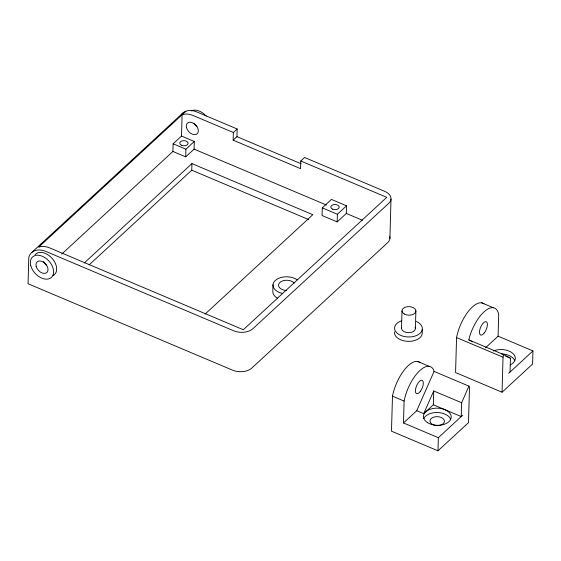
<?xml version="1.0" encoding="UTF-8"?>
<svg xmlns="http://www.w3.org/2000/svg" width="561" height="561" viewBox="0 0 561 561"><rect width="100%" height="100%" fill="white"/><g stroke="black" fill="none" stroke-linecap="round" stroke-linejoin="round"><path stroke-width="0.84" d="M61.682 254.119L172.914 151.463L173.125 143.805L181.519 136.057L182.115 114.739L183.58 114.311A20.694 13.766 47.3 0 1 192.682 115.321L233.355 132.508L237.17 128.988L196.497 111.8A20.694 13.766 47.3 0 0 187.395 110.79L185.831 111.246A20.694 13.766 47.3 0 0 181.112 115.089M172.914 151.463L185.698 156.863L185.908 149.205L194.302 141.463L181.519 136.057M89.157 264.869L191.757 170.172L191.939 163.609L312.8 214.688L205.074 314.118M185.698 156.863L194.092 149.121L194.302 141.463M389.643 236.279A13.906 8.583 1.6 0 1 387.651 242.696L251.84 368.044A13.906 8.583 1.6 0 1 232.584 370.176L28.05 283.74L28.786 257.485A20.694 13.766 47.3 0 1 45.42 251.237L233.685 330.801A13.906 8.583 1.6 0 0 252.934 328.669L388.752 203.313A13.906 8.583 1.6 0 0 384.762 191.364L304.574 157.473L300.759 160.993L300.549 168.651L233.145 140.166L233.355 132.508M233.145 140.166L236.959 136.646L237.17 128.988M273.004 284.658L272.814 291.215A13.906 8.583 1.6 0 0 277.618 298.291M322.28 207.865L322.063 215.522L337.175 221.904L346.326 213.453L346.544 205.796L331.432 199.414L322.28 207.865L337.385 214.253L346.544 205.796M337.175 221.904L337.385 214.253M389.909 238.516L391.01 199.134M420 362.469A28.969 12.181 -67.1 0 0 404.797 369.327A28.969 12.181 -67.1 0 0 392.476 396.171L391.494 431.178L437.98 450.82L468.498 422.65L469.48 387.637L468.947 386.129L434.081 371.41L433.443 369.601A28.969 12.181 -67.1 0 0 418.106 372.294A28.969 12.181 -67.1 0 0 404.095 401.08L403.485 422.959L438.344 437.692L462.678 415.238M401.515 328.494L401.999 310.99M415.399 328.318L415.89 310.815M422.314 329.349L422.188 333.725A13.906 8.583 1.6 0 1 407.188 341.312A13.906 8.583 1.6 0 1 394.481 331.832M433.344 404.79L433.723 390.968L461.619 402.742L461.24 416.571L433.344 404.79L423.695 413.688L416.725 410.743L403.485 422.959M437.98 450.82L438.344 437.692M484.08 303.852A28.969 12.181 -67.1 0 0 468.877 310.71A28.969 12.181 -67.1 0 0 456.556 337.561L455.574 372.56L502.06 392.209L532.585 364.04L532.95 350.913L498.084 336.179L485.475 347.813M498.084 336.179L498.694 314.3A28.969 12.181 -67.1 0 0 485.595 310.535A28.969 12.181 -67.1 0 0 469.599 336.761L468.821 339.875L472.635 341.901M502.06 392.209L503.028 357.21L503.673 354.608L468.821 339.875M508.624 373.367L510.061 372.034L510.447 358.213L503.673 354.608M416.725 410.743L434.081 371.41M423.695 413.688L433.723 390.968M461.619 402.742L468.947 386.129M32.061 252.219L183.138 112.782M185.929 111.218L38.667 247.135L40.133 246.707A20.694 13.766 47.3 0 1 49.235 247.717L243.313 329.735L386.76 197.339L300.759 160.993M84.213 263.039L191.939 163.609M510.061 372.034L532.95 350.913M236.959 136.646L301.152 163.777M194.092 149.121L326.383 205.024M346.326 213.453L362.455 220.27M173.125 143.805L185.908 149.205M191.757 170.172L308.592 219.547M481.682 302.821L493.308 307.73M505.664 356.193L510.447 358.213M456.556 337.561L503.028 357.21M417.601 361.431L429.221 366.347M392.476 396.171L404.095 401.08M294.216 283.06L292.933 281.952A8.345 5.147 1.6 0 0 279.266 283.158A8.345 5.147 1.6 0 0 286.65 290.528M282.52 293.459A13.906 8.583 1.6 0 1 275.262 280.479A13.906 8.583 1.6 0 1 297.26 279.855M196.967 126.583A7.23 4.811 47.3 0 1 194.141 123.28M46.654 265.311A7.23 4.811 47.3 0 1 43.555 261.475M35.14 254.638A13.906 9.249 47.3 0 1 52.369 258.677A13.906 9.249 47.3 0 1 53.057 275.57M435.504 425.462A7.23 4.46 1.6 0 1 437.384 425.413M436.802 425.561A7.23 4.46 1.6 0 1 430.848 418.885A7.23 4.46 1.6 0 1 443.008 418.541A7.23 4.46 1.6 0 1 438.681 425.504M423.814 418.59A13.906 8.583 1.6 0 1 437.328 412.531A13.906 8.583 1.6 0 1 450.672 419.186M493.414 350.962A13.906 8.583 1.6 0 1 512.523 353.142A13.906 8.583 1.6 0 1 510.145 364.952M501.331 353.914A13.906 8.583 1.6 0 1 514.795 360.674M416.374 321.488A13.906 8.583 1.6 0 1 418.541 334.482A13.906 8.583 1.6 0 1 397.469 333.472A13.906 8.583 1.6 0 1 401.711 320.78M415.077 327.21A6.949 4.292 1.6 0 1 408.794 332.694A6.949 4.292 1.6 0 1 401.662 327.379M191.182 110.903A13.906 9.249 47.3 0 1 206.259 116.141M181.624 145.341A4.172 2.574 1.6 0 0 188.075 143.448A4.172 2.574 1.6 0 0 182.037 140.895A4.172 2.574 1.6 0 0 181.624 145.341M332.701 209.19A4.172 2.574 1.6 0 0 339.153 207.297A4.172 2.574 1.6 0 0 333.115 204.744A4.172 2.574 1.6 0 0 332.701 209.19M186.434 127.452A7.23 4.811 47.3 0 0 196.476 134.275A7.23 4.811 47.3 0 0 194.036 123.616A7.23 4.811 47.3 0 0 186.434 127.452M36.121 266.187A7.23 4.811 47.3 0 0 46.163 273.011A7.23 4.811 47.3 0 0 43.716 262.345A7.23 4.811 47.3 0 0 36.121 266.187M420.231 391.543A7.23 3.043 -67.1 0 0 422.272 380.386A7.23 3.043 -67.1 0 0 415.561 389.061A7.23 3.043 -67.1 0 0 420.231 391.543M427.426 422.58A13.906 8.583 1.6 0 0 450.735 419.256A13.906 8.583 1.6 0 0 433.849 408.366A13.906 8.583 1.6 0 0 427.426 422.58M484.311 332.932A7.23 3.043 -67.1 0 0 486.352 321.776A7.23 3.043 -67.1 0 0 479.648 330.45A7.23 3.043 -67.1 0 0 484.311 332.932M404.271 313.999A6.949 4.292 1.6 0 0 415.736 311.93A6.949 4.292 1.6 0 0 406.823 306.783A6.949 4.292 1.6 0 0 404.271 313.999M30.694 265.269A13.906 9.249 47.3 0 0 49.999 278.389A13.906 9.249 47.3 0 0 45.301 257.885A13.906 9.249 47.3 0 0 30.694 265.269"/></g></svg>
